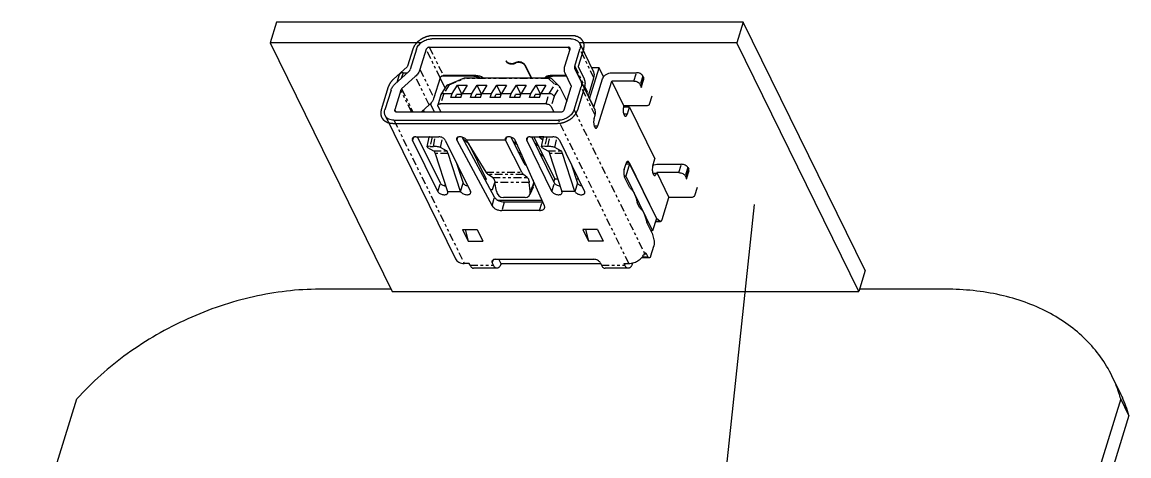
# Model space of a CAD drawing. Header units: inches. Extents: x 0 to 297, y 0 to 210.
# Drawn here: x 203.99 to 245.5, y 161.99 to 178.27 of the extents above; entities that cross this region are included whole.
import ezdxf

# ---------------------------------------------------------------- set-up
doc = ezdxf.new("R2010")
doc.units = ezdxf.units.IN
doc.header["$LTSCALE"] = 0.64311
doc.header["$MEASUREMENT"] = 0
doc.linetypes.add('PHANTOM', pattern=[0.8, 0.45, -0.05, 0.1, -0.05, 0.1, -0.05])
doc.layers.get('0').update_dxf_attribs({"linetype": 'CONTINUOUS'})
for name, color, linetype in [('02_ALL_AXES', 7, 'CONTINUOUS'), ('07_ALL_FEATURES', 7, 'CONTINUOUS'), ('DEFAULT_3', 7, 'PHANTOM')]:
    doc.layers.add(name, color=color, linetype=linetype)

msp = doc.modelspace()

# ---------------------------------------------------------------- linework, layer by layer
at = {"color": 7, "linetype": 'Continuous'}
for p, q in [((224.572, 177.646), (219.359, 177.646)), ((218.777, 177.255), (218.543, 176.496)), ((219.146, 177.255), (218.911, 176.496)), ((219.262, 177.333), (224.475, 177.333)), ((224.346, 176.616), (224.543, 177.255)), ((224.714, 176.616), (224.911, 177.255)), ((224.9, 177.475), (225.424, 176.406)), ((222.131, 176.826), (222.154, 176.779)), ((222.147, 176.802), (222.131, 176.826)), ((217.972, 175.944), (218.484, 176.408)), ((222.182, 176.769), (222.147, 176.802)), ((222.154, 176.779), (222.158, 176.79)), ((222.505, 176.763), (222.439, 176.728)), ((222.45, 176.72), (222.516, 176.755)), ((222.542, 176.776), (222.505, 176.763)), ((222.599, 176.783), (222.542, 176.776)), ((222.863, 176.649), (222.848, 176.673)), ((222.849, 176.649), (223.08, 176.179)), ((223.094, 176.179), (222.863, 176.649)), ((225.243, 175.459), (224.718, 176.528)), ((224.718, 176.528), (224.944, 176.064)), ((225.272, 175.398), (225.631, 176.558)), ((225.631, 176.558), (225.35, 176.558)), ((225.797, 176.22), (225.631, 176.558)), ((218.057, 176.021), (218.146, 176.31)), ((218.735, 176.233), (218.223, 175.769)), ((218.276, 176.376), (218.448, 176.376)), ((219.67, 176.185), (219.436, 175.426)), ((219.859, 175.797), (219.67, 176.183)), ((220.929, 176.245), (219.721, 176.245)), ((221.012, 176.264), (219.787, 176.264)), ((219.952, 175.924), (220.576, 176.178)), ((220.575, 176.156), (220.576, 176.179)), ((220.576, 176.179), (220.576, 176.179)), ((220.576, 176.179), (223.792, 176.179)), ((223.691, 176.179), (223.715, 176.256)), ((224.402, 176.264), (223.789, 176.264)), ((223.843, 176.158), (224.124, 175.887)), ((224.411, 176.245), (223.876, 176.245)), ((224.584, 175.888), (224.359, 176.352)), ((225.239, 175.546), (225.436, 176.185)), ((225.428, 175.077), (225.757, 176.141)), ((225.58, 174.378), (226.101, 176.062)), ((226.558, 175.13), (226.101, 176.062)), ((226.93, 176.062), (226.101, 176.062)), ((226.105, 176.376), (227.027, 176.376)), ((227.212, 175.817), (227.309, 176.13)), ((227.302, 176.189), (227.272, 176.251)), ((217.825, 175.725), (217.596, 174.983)), ((218.194, 175.725), (217.965, 174.983)), ((219.707, 175.556), (219.926, 175.903)), ((219.8, 175.598), (220.122, 175.598)), ((220.074, 175.442), (220.122, 175.598)), ((220.122, 175.598), (220.316, 175.905)), ((220.481, 175.569), (220.316, 175.905)), ((220.316, 175.905), (220.685, 175.905)), ((220.442, 175.442), (220.49, 175.598)), ((220.685, 175.905), (220.49, 175.598)), ((220.49, 175.598), (220.859, 175.598)), ((220.81, 175.442), (220.859, 175.598)), ((220.859, 175.598), (221.053, 175.905)), ((221.218, 175.569), (221.053, 175.905)), ((221.053, 175.905), (221.421, 175.905)), ((221.179, 175.442), (221.227, 175.598)), ((221.421, 175.905), (221.227, 175.598)), ((221.227, 175.598), (221.596, 175.598)), ((221.547, 175.442), (221.596, 175.598)), ((221.596, 175.598), (221.79, 175.905)), ((221.955, 175.569), (221.79, 175.905)), ((221.79, 175.905), (222.158, 175.905)), ((221.916, 175.442), (221.964, 175.598)), ((222.158, 175.905), (221.964, 175.598)), ((221.964, 175.598), (222.333, 175.598)), ((222.284, 175.442), (222.333, 175.598)), ((222.333, 175.598), (222.527, 175.905)), ((222.692, 175.569), (222.527, 175.905)), ((222.527, 175.905), (222.895, 175.905)), ((222.653, 175.442), (222.701, 175.598)), ((222.895, 175.905), (222.701, 175.598)), ((222.701, 175.598), (223.069, 175.598)), ((223.021, 175.442), (223.069, 175.598)), ((223.069, 175.598), (223.264, 175.905)), ((223.429, 175.569), (223.264, 175.905)), ((223.264, 175.905), (223.632, 175.905)), ((223.389, 175.442), (223.438, 175.598)), ((223.632, 175.905), (223.438, 175.598)), ((223.438, 175.598), (223.76, 175.598)), ((224.145, 175.86), (224.124, 175.886)), ((224.159, 175.834), (224.419, 175.303)), ((224.32, 174.983), (224.586, 175.845)), ((224.688, 174.983), (224.955, 175.845)), ((227.205, 175.876), (227.175, 175.938)), ((218.974, 174.905), (219.26, 175.163)), ((219.312, 175.188), (219.285, 175.188)), ((219.326, 175.233), (219.312, 175.188)), ((219.451, 174.905), (219.312, 175.188)), ((219.699, 175.539), (219.581, 175.158)), ((223.639, 175.207), (219.679, 175.207)), ((220.442, 175.442), (220.074, 175.442)), ((220.244, 175.442), (220.281, 175.561)), ((220.479, 175.561), (220.281, 175.561)), ((221.179, 175.442), (220.81, 175.442)), ((220.981, 175.442), (221.018, 175.561)), ((221.216, 175.561), (221.018, 175.561)), ((221.916, 175.442), (221.547, 175.442)), ((221.718, 175.442), (221.754, 175.561)), ((221.952, 175.561), (221.754, 175.561)), ((222.653, 175.442), (222.284, 175.442)), ((222.455, 175.442), (222.491, 175.561)), ((222.689, 175.561), (222.491, 175.561)), ((223.389, 175.442), (223.021, 175.442)), ((223.191, 175.442), (223.228, 175.561)), ((223.426, 175.561), (223.228, 175.561)), ((225.468, 174.995), (225.243, 175.459)), ((227.517, 175.195), (227.614, 175.509)), ((217.608, 174.763), (220.247, 169.386)), ((218.033, 174.905), (224.204, 174.905)), ((219.037, 174.961), (219.019, 174.905)), ((219.083, 174.905), (219.049, 174.973)), ((219.586, 175.114), (219.689, 174.905)), ((223.823, 175.114), (223.926, 174.905)), ((225.443, 174.658), (225.479, 174.775)), ((226.768, 175.085), (226.545, 175.085)), ((226.551, 175.106), (226.558, 175.13)), ((227.387, 175.13), (226.558, 175.13)), ((226.688, 174.827), (226.768, 175.085)), ((226.768, 175.085), (227.723, 173.14)), ((217.936, 174.591), (224.107, 174.591)), ((218.757, 173.97), (219.613, 173.97)), ((219.676, 172.232), (218.823, 173.97)), ((219.175, 173.587), (219.252, 173.96)), ((220.32, 173.949), (220.288, 173.845)), ((221.71, 171.697), (220.493, 173.959)), ((222.15, 173.949), (222.118, 173.845)), ((222.315, 173.96), (222.803, 172.992)), ((223.04, 173.97), (223.896, 173.97)), ((223.959, 172.232), (223.106, 173.97)), ((223.187, 173.97), (223.968, 172.378)), ((223.382, 173.965), (223.522, 173.851)), ((223.467, 173.587), (223.545, 173.96)), ((219.579, 171.918), (218.633, 173.845)), ((219.191, 173.568), (219.413, 173.446)), ((219.296, 173.611), (219.416, 173.611)), ((219.901, 173.446), (219.679, 173.568)), ((219.858, 173.845), (220.804, 171.918)), ((220.288, 173.845), (221.613, 171.384)), ((220.531, 173.887), (220.729, 173.726)), ((221.389, 172.638), (220.656, 173.845)), ((222.118, 173.845), (220.656, 173.845)), ((220.727, 173.728), (221.389, 172.378)), ((222.727, 172.638), (222.118, 173.845)), ((222.574, 173.649), (222.401, 173.789)), ((223.578, 171.384), (222.487, 173.845)), ((223.862, 171.918), (222.916, 173.845)), ((223.367, 173.603), (223.232, 173.713)), ((223.483, 173.568), (223.705, 173.446)), ((223.708, 173.611), (223.588, 173.611)), ((224.193, 173.446), (223.972, 173.568)), ((224.141, 173.845), (225.087, 171.918)), ((219.461, 173.388), (219.478, 173.345)), ((219.478, 173.345), (219.943, 171.918)), ((219.966, 173.345), (219.949, 173.388)), ((220.431, 171.918), (219.966, 173.345)), ((222.593, 173.409), (222.729, 173.299)), ((223.415, 173.34), (223.55, 173.23)), ((223.753, 173.388), (223.77, 173.345)), ((223.77, 173.345), (224.235, 171.918)), ((224.258, 173.345), (224.241, 173.388)), ((224.723, 171.918), (224.258, 173.345)), ((227.643, 172.881), (227.723, 173.14)), ((220.286, 172.975), (220.528, 172.232)), ((220.314, 172.888), (220.328, 172.888)), ((222.836, 172.948), (222.909, 172.894)), ((224.596, 172.919), (224.82, 172.232)), ((226.57, 172.737), (226.642, 172.972)), ((226.772, 172.958), (226.627, 172.488)), ((226.638, 172.958), (226.772, 172.958)), ((226.752, 173.005), (227.783, 170.904)), ((226.772, 172.958), (227.779, 170.907)), ((227.792, 172.938), (228.713, 172.938)), ((228.996, 172.693), (228.899, 172.379)), ((228.959, 172.814), (228.989, 172.752)), ((221.389, 172.378), (221.343, 172.378)), ((221.389, 172.378), (221.372, 172.324)), ((221.634, 172.441), (221.467, 172.551)), ((221.636, 171.987), (221.72, 172.256)), ((221.776, 171.93), (221.72, 172.256)), ((222.937, 172.441), (222.793, 172.551)), ((223.046, 171.93), (223.008, 172.256)), ((223.154, 172.339), (223.17, 172.21)), ((223.171, 172.184), (223.192, 172.253)), ((223.937, 172.277), (223.968, 172.378)), ((224.085, 172.378), (223.968, 172.378)), ((224.861, 172.378), (224.772, 172.378)), ((226.627, 172.488), (226.57, 172.488)), ((226.777, 172.058), (226.582, 172.456)), ((226.627, 172.488), (227.633, 170.437)), ((227.78, 172.601), (227.788, 172.625)), ((227.788, 172.625), (228.245, 171.692)), ((228.617, 172.625), (227.788, 172.625)), ((228.862, 172.5), (228.892, 172.438)), ((219.856, 172.186), (219.835, 172.12)), ((219.943, 171.918), (220.436, 171.918)), ((220.431, 171.918), (220.528, 172.232)), ((220.436, 171.918), (220.532, 172.232)), ((220.532, 172.232), (220.528, 172.232)), ((221.554, 171.987), (221.636, 171.987)), ((223.152, 172.083), (223.029, 171.804)), ((224.233, 171.926), (224.23, 171.918)), ((224.723, 171.918), (224.23, 171.918)), ((224.719, 171.918), (224.725, 171.906)), ((224.82, 172.232), (224.723, 171.918)), ((224.83, 172.208), (224.818, 172.226)), ((229.301, 172.071), (229.204, 171.758)), ((221.811, 171.595), (223.484, 171.595)), ((222.851, 171.688), (222.041, 171.688)), ((223.487, 171.517), (222.074, 171.517)), ((227.143, 171.312), (227.052, 171.499)), ((227.99, 170.866), (228.245, 171.692)), ((229.074, 171.692), (228.245, 171.692)), ((223.39, 171.203), (221.977, 171.203)), ((227.384, 170.895), (227.418, 170.753)), ((227.613, 170.355), (227.418, 170.753)), ((227.779, 170.907), (227.633, 170.437)), ((227.743, 170.79), (227.929, 170.79)), ((227.779, 170.904), (227.783, 170.904)), ((227.904, 170.8), (227.783, 170.904)), ((227.929, 170.79), (227.904, 170.8)), ((220.502, 170.489), (220.715, 170.053)), ((220.502, 170.489), (221.054, 170.489)), ((220.61, 170.489), (220.715, 170.053)), ((221.054, 170.489), (221.268, 170.053)), ((225.015, 170.489), (225.228, 170.053)), ((225.567, 170.489), (225.015, 170.489)), ((225.123, 170.489), (225.228, 170.053)), ((225.567, 170.489), (225.781, 170.053)), ((227.633, 170.437), (227.573, 170.437)), ((227.613, 170.355), (227.683, 170.104)), ((220.715, 170.053), (221.268, 170.053)), ((225.781, 170.053), (225.228, 170.053)), ((227.567, 169.499), (227.68, 169.864)), ((221.742, 169.37), (225.426, 169.37)), ((221.953, 169.202), (221.871, 169.37)), ((227.506, 169.423), (227.217, 169.423)), ((227.335, 169.589), (227.294, 169.528)), ((227.412, 169.56), (227.458, 169.467)), ((220.759, 169.214), (220.574, 169.214)), ((220.789, 169.152), (220.759, 169.214)), ((221.797, 169.033), (220.922, 169.033)), ((221.664, 169.152), (221.618, 169.245)), ((225.692, 169.202), (221.953, 169.202)), ((225.671, 169.245), (225.717, 169.152)), ((226.725, 169.033), (225.85, 169.033)), ((226.561, 169.214), (226.592, 169.152)), ((226.561, 169.214), (226.745, 169.214))]:
    msp.add_line(p, q, dxfattribs=at)
at = {"color": 253, "linetype": 'Continuous'}
for p, q in [((224.608, 177.764), (219.395, 177.764)), ((218.639, 177.255), (218.442, 176.616)), ((224.852, 176.616), (225.05, 177.255)), ((218.427, 176.594), (217.915, 176.13)), ((218.442, 176.616), (218.427, 176.594)), ((224.853, 176.594), (224.852, 176.616)), ((225.078, 176.13), (224.853, 176.594)), ((217.724, 175.845), (217.458, 174.983)), ((224.827, 174.983), (225.093, 175.845)), ((217.899, 174.474), (224.071, 174.474))]:
    msp.add_line(p, q, dxfattribs=at)
msp.add_line((227.348, 132.891), (231.462, 171.423))
at = {"color": 7, "linetype": 'Continuous'}
for centre, radius, start, end in [((218.766, 175.709), 0.736, 312.1867, 315.1701), ((218.778, 175.697), 0.719, 315.176, 316.405), ((218.788, 175.686), 0.704, 316.4027, 318.1975), ((219.768, 175.517), 0.0729, 147.6626, 162.7795), ((223.457, 174.057), 0.119, 227.4691, 230.8805), ((224.129, 171.868), 0.113, 25.2231, 26.14), ((223.487, 171.898), 0.381, 269.9363, 274.6587)]:
    msp.add_arc(centre, radius, start, end, dxfattribs=at)
for centre, major_axis, ratio, start_param, end_param in [((224.073, 175.917), (-0.096, 0.128), 0.173884, -2.396344, -2.151269), ((219.453, 173.941), (0.2, -0.018), 0.197971, 2.845294, 3.11984), ((223.745, 173.941), (0.2, -0.018), 0.197971, 2.845294, 3.11984), ((219.375, 173.568), (0.2, -0.018), 0.197971, 1.994524, 3.56532), ((219.495, 173.568), (0.2, -0.018), 0.197971, 0.423727, 1.994524), ((223.668, 173.568), (0.2, -0.018), 0.197971, 1.994524, 3.56532), ((223.787, 173.568), (0.2, -0.018), 0.197971, 0.423727, 1.994524), ((222.871, 173.238), (0.006, 0.3), 0.36617, -3.745204, -3.40236), ((221.522, 173.129), (-0.013, 0.6), 0.412357, -3.762068, -3.419224), ((222.862, 173.129), (0.013, 0.6), 0.36617, -3.745204, -3.40236), ((222.005, 171.938), (-0.14, 0.221), 0.843663, 1.110705, 2.650044), ((222.815, 171.938), (-0.142, 0.22), 0.840528, 2.645066, 4.184405), ((222.938, 172.218), (-0.142, 0.22), 0.840528, -2.635239, -2.09878)]:
    msp.add_ellipse(centre, major_axis=major_axis, ratio=ratio, start_param=start_param, end_param=end_param, dxfattribs=at)
at = {"color": 253, "linetype": 'Continuous'}
for points, knots in [([(219.395, 177.764), (219.385, 177.763), (219.365, 177.761), (219.34, 177.759), (219.321, 177.758), (219.306, 177.756), (219.293, 177.755), (219.283, 177.755), (219.276, 177.754), (219.268, 177.752), (219.258, 177.75), (219.241, 177.746), (219.215, 177.74), (219.19, 177.734), (219.173, 177.73), (219.163, 177.727), (219.155, 177.726), (219.148, 177.722), (219.138, 177.719), (219.121, 177.712), (219.096, 177.702), (219.072, 177.692), (219.055, 177.685), (219.045, 177.681), (219.037, 177.679), (219.031, 177.675), (219.021, 177.669), (219.005, 177.66), (218.982, 177.647), (218.958, 177.633), (218.942, 177.624), (218.933, 177.619), (218.925, 177.615), (218.92, 177.61), (218.911, 177.603), (218.897, 177.592), (218.877, 177.576), (218.856, 177.56), (218.842, 177.549), (218.834, 177.543), (218.827, 177.538), (218.823, 177.532), (218.816, 177.525), (218.804, 177.512), (218.787, 177.494), (218.769, 177.476), (218.757, 177.463), (218.751, 177.457), (218.748, 177.453), (218.745, 177.45), (218.744, 177.447), (218.741, 177.443), (218.736, 177.436), (218.727, 177.423), (218.714, 177.403), (218.7, 177.383), (218.691, 177.369), (218.687, 177.362), (218.684, 177.358), (218.682, 177.355), (218.681, 177.352), (218.679, 177.348), (218.676, 177.341), (218.671, 177.33), (218.666, 177.317), (218.659, 177.301), (218.65, 177.28), (218.643, 177.263), (218.639, 177.255)], [0, 0, 0, 0, 0.03125, 0.0625, 0.078125, 0.09375, 0.109375, 0.117188, 0.125, 0.132812, 0.140625, 0.15625, 0.1875, 0.21875, 0.234375, 0.242188, 0.25, 0.257812, 0.265625, 0.28125, 0.3125, 0.34375, 0.359375, 0.367188, 0.375, 0.382812, 0.390625, 0.40625, 0.4375, 0.46875, 0.484375, 0.492188, 0.5, 0.507812, 0.515625, 0.53125, 0.5625, 0.59375, 0.609375, 0.617188, 0.625, 0.632812, 0.640625, 0.65625, 0.6875, 0.71875, 0.734375, 0.742188, 0.746094, 0.75, 0.753906, 0.757812, 0.765625, 0.78125, 0.8125, 0.84375, 0.859375, 0.867188, 0.871094, 0.875, 0.878906, 0.882812, 0.890625, 0.90625, 0.921875, 0.9375, 0.96875, 1, 1, 1, 1]), ([(225.05, 177.255), (225.051, 177.263), (225.054, 177.279), (225.058, 177.3), (225.062, 177.316), (225.064, 177.329), (225.066, 177.339), (225.067, 177.346), (225.068, 177.35), (225.069, 177.353), (225.069, 177.356), (225.068, 177.36), (225.068, 177.367), (225.068, 177.381), (225.067, 177.401), (225.066, 177.421), (225.065, 177.435), (225.065, 177.442), (225.064, 177.446), (225.065, 177.449), (225.063, 177.451), (225.062, 177.455), (225.06, 177.461), (225.056, 177.474), (225.051, 177.492), (225.045, 177.511), (225.041, 177.524), (225.039, 177.53), (225.037, 177.534), (225.037, 177.536), (225.035, 177.539), (225.033, 177.542), (225.029, 177.548), (225.024, 177.556), (225.017, 177.566), (225.009, 177.579), (225, 177.592), (224.993, 177.603), (224.989, 177.609), (224.987, 177.612), (224.986, 177.615), (224.983, 177.617), (224.98, 177.619), (224.975, 177.624), (224.965, 177.633), (224.95, 177.646), (224.935, 177.659), (224.925, 177.668), (224.92, 177.673), (224.917, 177.676), (224.915, 177.678), (224.912, 177.679), (224.908, 177.681), (224.902, 177.684), (224.889, 177.691), (224.87, 177.701), (224.852, 177.711), (224.839, 177.718), (224.833, 177.721), (224.829, 177.723), (224.826, 177.725), (224.823, 177.725), (224.819, 177.727), (224.811, 177.729), (224.796, 177.733), (224.775, 177.739), (224.753, 177.745), (224.738, 177.749), (224.731, 177.752), (224.727, 177.753), (224.724, 177.754), (224.72, 177.754), (224.715, 177.754), (224.707, 177.755), (224.695, 177.756), (224.68, 177.757), (224.661, 177.759), (224.637, 177.761), (224.618, 177.763), (224.608, 177.764)], [0, 0, 0, 0, 0.03125, 0.0625, 0.078125, 0.09375, 0.109375, 0.117188, 0.121094, 0.125, 0.128906, 0.132812, 0.140625, 0.15625, 0.1875, 0.21875, 0.234375, 0.242188, 0.246094, 0.25, 0.253906, 0.257812, 0.265625, 0.28125, 0.3125, 0.34375, 0.359375, 0.367188, 0.371094, 0.375, 0.378906, 0.382812, 0.390625, 0.40625, 0.421875, 0.4375, 0.46875, 0.484375, 0.492188, 0.496094, 0.5, 0.503906, 0.507812, 0.515625, 0.53125, 0.5625, 0.59375, 0.609375, 0.617188, 0.621094, 0.625, 0.628906, 0.632812, 0.640625, 0.65625, 0.6875, 0.71875, 0.734375, 0.742188, 0.746094, 0.75, 0.753906, 0.757812, 0.765625, 0.78125, 0.8125, 0.84375, 0.859375, 0.867188, 0.871094, 0.875, 0.878906, 0.882812, 0.890625, 0.90625, 0.921875, 0.9375, 0.96875, 1, 1, 1, 1]), ([(217.915, 176.13), (217.91, 176.124), (217.899, 176.114), (217.885, 176.1), (217.874, 176.09), (217.864, 176.079), (217.852, 176.065), (217.84, 176.051), (217.83, 176.039), (217.821, 176.027), (217.812, 176.015), (217.803, 176.003), (217.796, 175.994), (217.791, 175.985), (217.784, 175.973), (217.777, 175.961), (217.769, 175.949), (217.763, 175.936), (217.756, 175.921), (217.748, 175.906), (217.742, 175.893), (217.738, 175.88), (217.731, 175.864), (217.727, 175.851), (217.724, 175.845)], [0, 0, 0, 0, 0.0625, 0.125, 0.15625, 0.1875, 0.25, 0.3125, 0.34375, 0.375, 0.4375, 0.46875, 0.5, 0.53125, 0.5625, 0.625, 0.65625, 0.6875, 0.75, 0.8125, 0.84375, 0.875, 0.9375, 1, 1, 1, 1]), ([(225.093, 175.845), (225.094, 175.851), (225.098, 175.863), (225.101, 175.879), (225.104, 175.89), (225.106, 175.896), (225.107, 175.905), (225.109, 175.919), (225.11, 175.933), (225.112, 175.942), (225.112, 175.948), (225.112, 175.959), (225.112, 175.972), (225.113, 175.983), (225.113, 175.989), (225.113, 175.994), (225.112, 175.998), (225.112, 176.004), (225.11, 176.014), (225.109, 176.026), (225.108, 176.036), (225.107, 176.042), (225.105, 176.05), (225.102, 176.063), (225.098, 176.075), (225.097, 176.084), (225.095, 176.089), (225.091, 176.099), (225.085, 176.113), (225.081, 176.124), (225.078, 176.13)], [0, 0, 0, 0, 0.0625, 0.125, 0.15625, 0.171875, 0.1875, 0.25, 0.3125, 0.328125, 0.34375, 0.375, 0.4375, 0.46875, 0.484375, 0.5, 0.515625, 0.53125, 0.5625, 0.625, 0.65625, 0.671875, 0.6875, 0.75, 0.8125, 0.828125, 0.84375, 0.875, 0.9375, 1, 1, 1, 1]), ([(217.458, 174.983), (217.456, 174.975), (217.453, 174.958), (217.449, 174.938), (217.446, 174.921), (217.444, 174.909), (217.442, 174.898), (217.44, 174.891), (217.44, 174.887), (217.439, 174.884), (217.439, 174.881), (217.439, 174.877), (217.44, 174.87), (217.44, 174.856), (217.441, 174.836), (217.442, 174.817), (217.443, 174.803), (217.443, 174.796), (217.443, 174.792), (217.443, 174.789), (217.444, 174.786), (217.445, 174.782), (217.447, 174.776), (217.451, 174.763), (217.457, 174.745), (217.463, 174.727), (217.467, 174.714), (217.469, 174.708), (217.47, 174.704), (217.471, 174.701), (217.473, 174.699), (217.475, 174.695), (217.479, 174.69), (217.484, 174.682), (217.49, 174.672), (217.499, 174.659), (217.507, 174.646), (217.515, 174.634), (217.518, 174.629), (217.521, 174.625), (217.522, 174.623), (217.524, 174.621), (217.527, 174.618), (217.533, 174.614), (217.543, 174.604), (217.558, 174.591), (217.572, 174.578), (217.583, 174.569), (217.588, 174.564), (217.591, 174.562), (217.593, 174.56), (217.596, 174.558), (217.599, 174.556), (217.606, 174.553), (217.619, 174.546), (217.637, 174.536), (217.656, 174.527), (217.669, 174.52), (217.675, 174.516), (217.679, 174.514), (217.681, 174.513), (217.685, 174.512), (217.689, 174.511), (217.696, 174.509), (217.711, 174.504), (217.733, 174.498), (217.754, 174.492), (217.769, 174.488), (217.777, 174.486), (217.781, 174.485), (217.784, 174.484), (217.788, 174.484), (217.793, 174.483), (217.801, 174.482), (217.813, 174.481), (217.827, 174.48), (217.847, 174.478), (217.871, 174.476), (217.89, 174.475), (217.899, 174.474)], [0, 0, 0, 0, 0.03125, 0.0625, 0.078125, 0.09375, 0.109375, 0.117188, 0.121094, 0.125, 0.128906, 0.132812, 0.140625, 0.15625, 0.1875, 0.21875, 0.234375, 0.242188, 0.246094, 0.25, 0.253906, 0.257812, 0.265625, 0.28125, 0.3125, 0.34375, 0.359375, 0.367188, 0.371094, 0.375, 0.378906, 0.382812, 0.390625, 0.40625, 0.421875, 0.4375, 0.46875, 0.484375, 0.492188, 0.496094, 0.5, 0.503906, 0.507812, 0.515625, 0.53125, 0.5625, 0.59375, 0.609375, 0.617188, 0.621094, 0.625, 0.628906, 0.632812, 0.640625, 0.65625, 0.6875, 0.71875, 0.734375, 0.742188, 0.746094, 0.75, 0.753906, 0.757812, 0.765625, 0.78125, 0.8125, 0.84375, 0.859375, 0.867188, 0.871094, 0.875, 0.878906, 0.882812, 0.890625, 0.90625, 0.921875, 0.9375, 0.96875, 1, 1, 1, 1]), ([(224.071, 174.474), (224.08, 174.475), (224.1, 174.476), (224.125, 174.478), (224.145, 174.48), (224.16, 174.481), (224.172, 174.482), (224.182, 174.483), (224.19, 174.483), (224.197, 174.485), (224.207, 174.488), (224.225, 174.492), (224.25, 174.498), (224.275, 174.504), (224.293, 174.508), (224.303, 174.51), (224.311, 174.512), (224.318, 174.515), (224.328, 174.519), (224.345, 174.526), (224.369, 174.535), (224.394, 174.545), (224.411, 174.552), (224.421, 174.556), (224.428, 174.558), (224.435, 174.563), (224.444, 174.568), (224.461, 174.578), (224.484, 174.591), (224.507, 174.604), (224.524, 174.613), (224.533, 174.619), (224.54, 174.623), (224.546, 174.628), (224.554, 174.634), (224.568, 174.645), (224.589, 174.661), (224.609, 174.677), (224.624, 174.688), (224.632, 174.695), (224.638, 174.699), (224.643, 174.705), (224.65, 174.712), (224.662, 174.725), (224.679, 174.743), (224.696, 174.762), (224.708, 174.774), (224.714, 174.781), (224.718, 174.785), (224.72, 174.787), (224.722, 174.79), (224.725, 174.794), (224.729, 174.801), (224.739, 174.815), (224.752, 174.835), (224.765, 174.855), (224.774, 174.868), (224.779, 174.875), (224.782, 174.879), (224.784, 174.882), (224.785, 174.885), (224.787, 174.89), (224.79, 174.897), (224.794, 174.907), (224.8, 174.92), (224.807, 174.937), (224.816, 174.958), (224.823, 174.975), (224.827, 174.983)], [0, 0, 0, 0, 0.03125, 0.0625, 0.078125, 0.09375, 0.109375, 0.117188, 0.125, 0.132812, 0.140625, 0.15625, 0.1875, 0.21875, 0.234375, 0.242188, 0.25, 0.257812, 0.265625, 0.28125, 0.3125, 0.34375, 0.359375, 0.367188, 0.375, 0.382812, 0.390625, 0.40625, 0.4375, 0.46875, 0.484375, 0.492188, 0.5, 0.507812, 0.515625, 0.53125, 0.5625, 0.59375, 0.609375, 0.617188, 0.625, 0.632812, 0.640625, 0.65625, 0.6875, 0.71875, 0.734375, 0.742188, 0.746094, 0.75, 0.753906, 0.757812, 0.765625, 0.78125, 0.8125, 0.84375, 0.859375, 0.867188, 0.871094, 0.875, 0.878906, 0.882812, 0.890625, 0.90625, 0.921875, 0.9375, 0.96875, 1, 1, 1, 1])]:
    msp.add_open_spline(points, degree=3, knots=knots, dxfattribs=at)
at = {"color": 7, "linetype": 'Continuous'}
for points, knots in [([(218.777, 177.255), (218.794, 177.309), (218.839, 177.387), (218.921, 177.475), (219.022, 177.554), (219.168, 177.624), (219.296, 177.646), (219.359, 177.646)], [0, 0, 0, 0, 0.229732, 0.354746, 0.484222, 0.746987, 1, 1, 1, 1]), ([(224.572, 177.646), (224.608, 177.646), (224.678, 177.639), (224.773, 177.606), (224.851, 177.551), (224.887, 177.501), (224.9, 177.475)], [0, 0, 0, 0, 0.277959, 0.534952, 0.773147, 1, 1, 1, 1]), ([(219.262, 177.333), (219.249, 177.333), (219.224, 177.328), (219.179, 177.307), (219.153, 177.277), (219.146, 177.255)], [0, 0, 0, 0, 0.25493, 0.51963, 1, 1, 1, 1]), ([(224.541, 177.299), (224.538, 177.304), (224.531, 177.314), (224.515, 177.325), (224.496, 177.331), (224.482, 177.333), (224.475, 177.333)], [0, 0, 0, 0, 0.226856, 0.46499, 0.722163, 1, 1, 1, 1]), ([(224.543, 177.255), (224.545, 177.262), (224.548, 177.277), (224.544, 177.292), (224.541, 177.299)], [0, 0, 0, 0, 0.517366, 1, 1, 1, 1]), ([(224.9, 177.475), (224.908, 177.459), (224.92, 177.424), (224.931, 177.35), (224.923, 177.292), (224.911, 177.255)], [0, 0, 0, 0, 0.239558, 0.483846, 1, 1, 1, 1]), ([(218.484, 176.408), (218.491, 176.414), (218.516, 176.439), (218.535, 176.471), (218.543, 176.496)], [0, 0, 0, 0, 0.266283, 1, 1, 1, 1]), ([(218.911, 176.496), (218.896, 176.447), (218.848, 176.35), (218.776, 176.27), (218.735, 176.233)], [0, 0, 0, 0, 0.478815, 1, 1, 1, 1]), ([(222.154, 176.779), (222.167, 176.767), (222.198, 176.745), (222.249, 176.721), (222.305, 176.706), (222.344, 176.702), (222.362, 176.702)], [0, 0, 0, 0, 0.235858, 0.490677, 0.750375, 1, 1, 1, 1]), ([(222.358, 176.711), (222.327, 176.711), (222.279, 176.72), (222.221, 176.743), (222.194, 176.76), (222.182, 176.769)], [0, 0, 0, 0, 0.501741, 0.757198, 1, 1, 1, 1]), ([(222.439, 176.728), (222.427, 176.722), (222.401, 176.714), (222.373, 176.711), (222.358, 176.711)], [0, 0, 0, 0, 0.465764, 1, 1, 1, 1]), ([(222.362, 176.702), (222.378, 176.702), (222.409, 176.704), (222.438, 176.714), (222.45, 176.72)], [0, 0, 0, 0, 0.534236, 1, 1, 1, 1]), ([(222.516, 176.755), (222.528, 176.761), (222.557, 176.771), (222.588, 176.773), (222.604, 176.773)], [0, 0, 0, 0, 0.465764, 1, 1, 1, 1]), ([(222.848, 176.673), (222.836, 176.689), (222.802, 176.72), (222.741, 176.754), (222.672, 176.777), (222.623, 176.783), (222.599, 176.783)], [0, 0, 0, 0, 0.223297, 0.476973, 0.742939, 1, 1, 1, 1]), ([(222.604, 176.773), (222.629, 176.773), (222.68, 176.767), (222.751, 176.74), (222.811, 176.702), (222.84, 176.667), (222.849, 176.649)], [0, 0, 0, 0, 0.264728, 0.53665, 0.788526, 1, 1, 1, 1]), ([(224.359, 176.352), (224.35, 176.372), (224.335, 176.413), (224.322, 176.502), (224.332, 176.571), (224.346, 176.616)], [0, 0, 0, 0, 0.239506, 0.483889, 1, 1, 1, 1]), ([(224.714, 176.616), (224.709, 176.601), (224.705, 176.571), (224.712, 176.541), (224.718, 176.528)], [0, 0, 0, 0, 0.517375, 1, 1, 1, 1]), ([(225.436, 176.185), (225.448, 176.222), (225.456, 176.28), (225.445, 176.355), (225.432, 176.39), (225.424, 176.406)], [0, 0, 0, 0, 0.516154, 0.760442, 1, 1, 1, 1]), ([(218.276, 176.376), (218.261, 176.376), (218.231, 176.373), (218.192, 176.361), (218.162, 176.34), (218.149, 176.32), (218.146, 176.31)], [0, 0, 0, 0, 0.303806, 0.569926, 0.797773, 1, 1, 1, 1]), ([(219.67, 176.185), (219.677, 176.208), (219.704, 176.238), (219.748, 176.259), (219.774, 176.264), (219.787, 176.264)], [0, 0, 0, 0, 0.48037, 0.74507, 1, 1, 1, 1]), ([(220.929, 176.245), (220.971, 176.245), (221.056, 176.232), (221.136, 176.2), (221.173, 176.179)], [0, 0, 0, 0, 0.495686, 1, 1, 1, 1]), ([(221.285, 176.179), (221.266, 176.192), (221.223, 176.216), (221.155, 176.243), (221.084, 176.26), (221.035, 176.264), (221.012, 176.264)], [0, 0, 0, 0, 0.244643, 0.499772, 0.755043, 1, 1, 1, 1]), ([(223.789, 176.264), (223.767, 176.264), (223.726, 176.26), (223.67, 176.244), (223.625, 176.218), (223.605, 176.192), (223.599, 176.179)], [0, 0, 0, 0, 0.299949, 0.566029, 0.796589, 1, 1, 1, 1]), ([(223.697, 176.179), (223.705, 176.19), (223.727, 176.209), (223.769, 176.23), (223.82, 176.243), (223.857, 176.245), (223.876, 176.245)], [0, 0, 0, 0, 0.207401, 0.441742, 0.706807, 1, 1, 1, 1]), ([(223.731, 176.156), (223.74, 176.163), (223.76, 176.174), (223.782, 176.179), (223.792, 176.179)], [0, 0, 0, 0, 0.524721, 1, 1, 1, 1]), ([(223.792, 176.179), (223.802, 176.179), (223.821, 176.175), (223.837, 176.165), (223.843, 176.158)], [0, 0, 0, 0, 0.494241, 1, 1, 1, 1]), ([(224.944, 176.064), (224.951, 176.048), (224.964, 176.013), (224.975, 175.939), (224.966, 175.881), (224.955, 175.845)], [0, 0, 0, 0, 0.239506, 0.483889, 1, 1, 1, 1]), ([(225.757, 176.141), (225.767, 176.173), (225.803, 176.237), (225.887, 176.312), (225.991, 176.362), (226.068, 176.376), (226.105, 176.376)], [0, 0, 0, 0, 0.229912, 0.483842, 0.746788, 1, 1, 1, 1]), ([(226.93, 176.062), (226.955, 176.062), (227.006, 176.055), (227.077, 176.029), (227.137, 175.991), (227.166, 175.956), (227.175, 175.938)], [0, 0, 0, 0, 0.264728, 0.53665, 0.788526, 1, 1, 1, 1]), ([(227.272, 176.251), (227.263, 176.269), (227.233, 176.304), (227.174, 176.343), (227.103, 176.369), (227.052, 176.376), (227.027, 176.376)], [0, 0, 0, 0, 0.211474, 0.46335, 0.735272, 1, 1, 1, 1]), ([(227.309, 176.13), (227.312, 176.139), (227.314, 176.16), (227.307, 176.18), (227.302, 176.189)], [0, 0, 0, 0, 0.474035, 1, 1, 1, 1]), ([(217.825, 175.725), (217.838, 175.765), (217.878, 175.846), (217.938, 175.913), (217.972, 175.944)], [0, 0, 0, 0, 0.478814, 1, 1, 1, 1]), ([(218.223, 175.769), (218.22, 175.765), (218.207, 175.753), (218.198, 175.737), (218.194, 175.725)], [0, 0, 0, 0, 0.26626, 1, 1, 1, 1]), ([(219.8, 175.598), (219.79, 175.598), (219.771, 175.597), (219.744, 175.589), (219.722, 175.575), (219.711, 175.563), (219.707, 175.556)], [0, 0, 0, 0, 0.280408, 0.539464, 0.777326, 1, 1, 1, 1]), ([(219.926, 175.903), (219.929, 175.908), (219.937, 175.916), (219.947, 175.922), (219.952, 175.924)], [0, 0, 0, 0, 0.503635, 1, 1, 1, 1]), ([(219.952, 175.924), (219.96, 175.927), (219.978, 175.93), (219.997, 175.927), (220.006, 175.924)], [0, 0, 0, 0, 0.466577, 1, 1, 1, 1]), ([(223.76, 175.598), (223.779, 175.598), (223.818, 175.592), (223.871, 175.567), (223.913, 175.531), (223.932, 175.5), (223.938, 175.484)], [0, 0, 0, 0, 0.256091, 0.521195, 0.774293, 1, 1, 1, 1]), ([(224.124, 175.886), (224.104, 175.905), (224.053, 175.931), (223.996, 175.932), (223.968, 175.927)], [0, 0, 0, 0, 0.489279, 1, 1, 1, 1]), ([(224.586, 175.845), (224.589, 175.852), (224.591, 175.867), (224.587, 175.882), (224.584, 175.888)], [0, 0, 0, 0, 0.517375, 1, 1, 1, 1]), ([(227.205, 175.876), (227.21, 175.866), (227.217, 175.847), (227.215, 175.826), (227.212, 175.817)], [0, 0, 0, 0, 0.525965, 1, 1, 1, 1]), ([(219.313, 175.217), (219.341, 175.249), (219.39, 175.314), (219.424, 175.389), (219.436, 175.426)], [0, 0, 0, 0, 0.517556, 1, 1, 1, 1]), ([(219.586, 175.114), (219.583, 175.121), (219.578, 175.135), (219.579, 175.151), (219.581, 175.158)], [0, 0, 0, 0, 0.525761, 1, 1, 1, 1]), ([(219.581, 175.158), (219.583, 175.165), (219.592, 175.18), (219.615, 175.196), (219.645, 175.205), (219.667, 175.207), (219.679, 175.207)], [0, 0, 0, 0, 0.202214, 0.430015, 0.696253, 1, 1, 1, 1]), ([(223.639, 175.207), (223.658, 175.207), (223.697, 175.202), (223.75, 175.182), (223.794, 175.153), (223.816, 175.127), (223.823, 175.114)], [0, 0, 0, 0, 0.264742, 0.536643, 0.788515, 1, 1, 1, 1]), ([(225.243, 175.459), (225.237, 175.472), (225.23, 175.501), (225.234, 175.532), (225.239, 175.546)], [0, 0, 0, 0, 0.482625, 1, 1, 1, 1]), ([(227.517, 175.195), (227.514, 175.185), (227.502, 175.166), (227.472, 175.145), (227.432, 175.132), (227.403, 175.13), (227.387, 175.13)], [0, 0, 0, 0, 0.202227, 0.430074, 0.696194, 1, 1, 1, 1]), ([(217.608, 174.763), (217.6, 174.779), (217.587, 174.813), (217.576, 174.888), (217.585, 174.946), (217.596, 174.983)], [0, 0, 0, 0, 0.239558, 0.483846, 1, 1, 1, 1]), ([(217.936, 174.591), (217.9, 174.591), (217.83, 174.598), (217.735, 174.632), (217.657, 174.686), (217.621, 174.736), (217.608, 174.763)], [0, 0, 0, 0, 0.277959, 0.534952, 0.773147, 1, 1, 1, 1]), ([(217.965, 174.983), (217.962, 174.975), (217.96, 174.96), (217.964, 174.945), (217.967, 174.939)], [0, 0, 0, 0, 0.517365, 1, 1, 1, 1]), ([(217.967, 174.939), (217.97, 174.934), (217.977, 174.924), (217.992, 174.913), (218.011, 174.906), (218.025, 174.905), (218.033, 174.905)], [0, 0, 0, 0, 0.226856, 0.46499, 0.722163, 1, 1, 1, 1]), ([(224.688, 174.983), (224.672, 174.929), (224.627, 174.85), (224.544, 174.763), (224.443, 174.684), (224.298, 174.613), (224.169, 174.591), (224.107, 174.591)], [0, 0, 0, 0, 0.229732, 0.354746, 0.484222, 0.746987, 1, 1, 1, 1]), ([(224.204, 174.905), (224.216, 174.905), (224.242, 174.909), (224.286, 174.93), (224.313, 174.96), (224.32, 174.983)], [0, 0, 0, 0, 0.25493, 0.51963, 1, 1, 1, 1]), ([(225.479, 174.775), (225.491, 174.812), (225.499, 174.87), (225.488, 174.944), (225.476, 174.978), (225.468, 174.995)], [0, 0, 0, 0, 0.516111, 0.760494, 1, 1, 1, 1]), ([(226.551, 175.106), (226.543, 175.081), (226.533, 175.026), (226.531, 174.942), (226.539, 174.872), (226.552, 174.822), (226.56, 174.8), (226.565, 174.79)], [0, 0, 0, 0, 0.247323, 0.519137, 0.780676, 0.897358, 1, 1, 1, 1]), ([(226.565, 174.79), (226.569, 174.783), (226.576, 174.77), (226.589, 174.754), (226.604, 174.744), (226.615, 174.742), (226.62, 174.742)], [0, 0, 0, 0, 0.315764, 0.582148, 0.804579, 1, 1, 1, 1]), ([(226.62, 174.742), (226.623, 174.742), (226.63, 174.743), (226.64, 174.747), (226.649, 174.754), (226.662, 174.768), (226.676, 174.793), (226.685, 174.814), (226.688, 174.827)], [0, 0, 0, 0, 0.085909, 0.177559, 0.279423, 0.394387, 0.668186, 1, 1, 1, 1]), ([(225.443, 174.658), (225.438, 174.64), (225.429, 174.602), (225.423, 174.542), (225.424, 174.481), (225.431, 174.422), (225.444, 174.37), (225.46, 174.334), (225.475, 174.313), (225.487, 174.302), (225.499, 174.295), (225.508, 174.293), (225.512, 174.293)], [0, 0, 0, 0, 0.139436, 0.292886, 0.450424, 0.601674, 0.736995, 0.848882, 0.894914, 0.934528, 0.968821, 1, 1, 1, 1]), ([(225.512, 174.293), (225.515, 174.293), (225.522, 174.294), (225.532, 174.299), (225.541, 174.306), (225.554, 174.32), (225.568, 174.344), (225.577, 174.366), (225.58, 174.378)], [0, 0, 0, 0, 0.085909, 0.177556, 0.279401, 0.394374, 0.668262, 1, 1, 1, 1]), ([(218.627, 173.904), (218.624, 173.895), (218.622, 173.874), (218.629, 173.855), (218.633, 173.845)], [0, 0, 0, 0, 0.474035, 1, 1, 1, 1]), ([(218.757, 173.97), (218.741, 173.97), (218.711, 173.967), (218.672, 173.955), (218.642, 173.934), (218.63, 173.914), (218.627, 173.904)], [0, 0, 0, 0, 0.303806, 0.569926, 0.797773, 1, 1, 1, 1]), ([(219.858, 173.845), (219.85, 173.863), (219.82, 173.898), (219.761, 173.937), (219.69, 173.963), (219.638, 173.97), (219.613, 173.97)], [0, 0, 0, 0, 0.211474, 0.46335, 0.735272, 1, 1, 1, 1]), ([(220.281, 173.904), (220.278, 173.895), (220.277, 173.874), (220.283, 173.855), (220.288, 173.845)], [0, 0, 0, 0, 0.474123, 1, 1, 1, 1]), ([(220.656, 173.845), (220.649, 173.86), (220.626, 173.89), (220.58, 173.924), (220.522, 173.951), (220.46, 173.968), (220.399, 173.972), (220.352, 173.964), (220.321, 173.95), (220.302, 173.938), (220.289, 173.922), (220.283, 173.91), (220.281, 173.904)], [0, 0, 0, 0, 0.113764, 0.247122, 0.393312, 0.542243, 0.683215, 0.807398, 0.861879, 0.911363, 0.956825, 1, 1, 1, 1]), ([(222.111, 173.904), (222.109, 173.895), (222.107, 173.874), (222.114, 173.855), (222.118, 173.845)], [0, 0, 0, 0, 0.474123, 1, 1, 1, 1]), ([(222.487, 173.845), (222.479, 173.86), (222.456, 173.89), (222.41, 173.924), (222.352, 173.951), (222.29, 173.968), (222.229, 173.972), (222.182, 173.964), (222.151, 173.95), (222.133, 173.938), (222.119, 173.922), (222.113, 173.91), (222.111, 173.904)], [0, 0, 0, 0, 0.113764, 0.247122, 0.393312, 0.542243, 0.683215, 0.807398, 0.861879, 0.911363, 0.956825, 1, 1, 1, 1]), ([(222.909, 173.904), (222.907, 173.895), (222.905, 173.874), (222.912, 173.855), (222.916, 173.845)], [0, 0, 0, 0, 0.474035, 1, 1, 1, 1]), ([(223.04, 173.97), (223.024, 173.97), (222.994, 173.967), (222.955, 173.955), (222.925, 173.934), (222.913, 173.914), (222.909, 173.904)], [0, 0, 0, 0, 0.303806, 0.569926, 0.797773, 1, 1, 1, 1]), ([(224.141, 173.845), (224.132, 173.863), (224.103, 173.898), (224.044, 173.937), (223.973, 173.963), (223.921, 173.97), (223.896, 173.97)], [0, 0, 0, 0, 0.211474, 0.46335, 0.735272, 1, 1, 1, 1]), ([(219.413, 173.446), (219.422, 173.441), (219.442, 173.423), (219.455, 173.401), (219.461, 173.388)], [0, 0, 0, 0, 0.439567, 1, 1, 1, 1]), ([(219.949, 173.388), (219.943, 173.401), (219.93, 173.423), (219.911, 173.441), (219.901, 173.446)], [0, 0, 0, 0, 0.560433, 1, 1, 1, 1]), ([(223.705, 173.446), (223.715, 173.441), (223.734, 173.423), (223.747, 173.401), (223.753, 173.388)], [0, 0, 0, 0, 0.439567, 1, 1, 1, 1]), ([(224.241, 173.388), (224.235, 173.401), (224.222, 173.423), (224.203, 173.441), (224.193, 173.446)], [0, 0, 0, 0, 0.560433, 1, 1, 1, 1]), ([(226.57, 172.737), (226.563, 172.715), (226.554, 172.666), (226.551, 172.591), (226.559, 172.529), (226.57, 172.485), (226.578, 172.465), (226.582, 172.456)], [0, 0, 0, 0, 0.247323, 0.519137, 0.780676, 0.897358, 1, 1, 1, 1]), ([(226.703, 173.048), (226.7, 173.048), (226.694, 173.047), (226.685, 173.043), (226.677, 173.037), (226.665, 173.024), (226.653, 173.003), (226.646, 172.983), (226.642, 172.972)], [0, 0, 0, 0, 0.085909, 0.177559, 0.279423, 0.394387, 0.668186, 1, 1, 1, 1]), ([(226.752, 173.005), (226.748, 173.011), (226.742, 173.023), (226.73, 173.037), (226.717, 173.046), (226.708, 173.048), (226.703, 173.048)], [0, 0, 0, 0, 0.315764, 0.582148, 0.804579, 1, 1, 1, 1]), ([(227.643, 172.881), (227.635, 172.856), (227.625, 172.8), (227.623, 172.717), (227.631, 172.647), (227.644, 172.597), (227.652, 172.575), (227.657, 172.565)], [0, 0, 0, 0, 0.247323, 0.519137, 0.780676, 0.897358, 1, 1, 1, 1]), ([(227.652, 172.91), (227.663, 172.914), (227.709, 172.93), (227.757, 172.938), (227.792, 172.938)], [0, 0, 0, 0, 0.257256, 1, 1, 1, 1]), ([(228.959, 172.814), (228.95, 172.832), (228.92, 172.867), (228.861, 172.905), (228.79, 172.931), (228.739, 172.938), (228.713, 172.938)], [0, 0, 0, 0, 0.211474, 0.46335, 0.735272, 1, 1, 1, 1]), ([(228.996, 172.693), (228.999, 172.702), (229, 172.723), (228.994, 172.742), (228.989, 172.752)], [0, 0, 0, 0, 0.474035, 1, 1, 1, 1]), ([(221.634, 172.441), (221.643, 172.435), (221.66, 172.418), (221.673, 172.398), (221.679, 172.387)], [0, 0, 0, 0, 0.451259, 1, 1, 1, 1]), ([(221.679, 172.387), (221.689, 172.368), (221.706, 172.325), (221.716, 172.28), (221.72, 172.256)], [0, 0, 0, 0, 0.462928, 1, 1, 1, 1]), ([(222.937, 172.441), (222.945, 172.435), (222.96, 172.418), (222.971, 172.398), (222.976, 172.387)], [0, 0, 0, 0, 0.443887, 1, 1, 1, 1]), ([(222.976, 172.387), (222.984, 172.368), (222.997, 172.325), (223.005, 172.28), (223.008, 172.256)], [0, 0, 0, 0, 0.459392, 1, 1, 1, 1]), ([(227.657, 172.565), (227.661, 172.558), (227.668, 172.545), (227.682, 172.529), (227.696, 172.519), (227.707, 172.516), (227.712, 172.516)], [0, 0, 0, 0, 0.315764, 0.582148, 0.804579, 1, 1, 1, 1]), ([(227.712, 172.516), (227.715, 172.516), (227.722, 172.517), (227.732, 172.522), (227.741, 172.529), (227.754, 172.543), (227.768, 172.567), (227.777, 172.589), (227.78, 172.601)], [0, 0, 0, 0, 0.085909, 0.177559, 0.279423, 0.394387, 0.668186, 1, 1, 1, 1]), ([(228.617, 172.625), (228.642, 172.625), (228.693, 172.618), (228.764, 172.592), (228.824, 172.553), (228.853, 172.519), (228.862, 172.5)], [0, 0, 0, 0, 0.264728, 0.53665, 0.788526, 1, 1, 1, 1]), ([(228.892, 172.438), (228.897, 172.429), (228.904, 172.409), (228.902, 172.388), (228.899, 172.379)], [0, 0, 0, 0, 0.525965, 1, 1, 1, 1]), ([(219.579, 171.918), (219.586, 171.903), (219.609, 171.874), (219.656, 171.839), (219.713, 171.812), (219.776, 171.796), (219.837, 171.792), (219.884, 171.8), (219.915, 171.813), (219.933, 171.826), (219.947, 171.841), (219.952, 171.853), (219.954, 171.859)], [0, 0, 0, 0, 0.113764, 0.247122, 0.393312, 0.542243, 0.683215, 0.807398, 0.861879, 0.911363, 0.956825, 1, 1, 1, 1]), ([(219.88, 172.11), (219.858, 172.113), (219.815, 172.124), (219.755, 172.151), (219.707, 172.186), (219.683, 172.216), (219.676, 172.232)], [0, 0, 0, 0, 0.273603, 0.543547, 0.790141, 1, 1, 1, 1]), ([(219.954, 171.859), (219.957, 171.868), (219.959, 171.889), (219.952, 171.909), (219.947, 171.918)], [0, 0, 0, 0, 0.474123, 1, 1, 1, 1]), ([(220.436, 171.918), (220.443, 171.903), (220.466, 171.874), (220.512, 171.839), (220.57, 171.812), (220.632, 171.796), (220.693, 171.792), (220.74, 171.8), (220.771, 171.813), (220.79, 171.826), (220.803, 171.841), (220.809, 171.853), (220.811, 171.859)], [0, 0, 0, 0, 0.113764, 0.247122, 0.393312, 0.542243, 0.683215, 0.807398, 0.861879, 0.911363, 0.956825, 1, 1, 1, 1]), ([(220.707, 172.116), (220.688, 172.12), (220.65, 172.132), (220.6, 172.159), (220.559, 172.192), (220.539, 172.218), (220.532, 172.232)], [0, 0, 0, 0, 0.277872, 0.546134, 0.789987, 1, 1, 1, 1]), ([(220.811, 171.859), (220.814, 171.868), (220.815, 171.889), (220.809, 171.909), (220.804, 171.918)], [0, 0, 0, 0, 0.474123, 1, 1, 1, 1]), ([(223.862, 171.918), (223.869, 171.903), (223.892, 171.874), (223.939, 171.839), (223.996, 171.812), (224.059, 171.796), (224.12, 171.792), (224.167, 171.8), (224.198, 171.813), (224.216, 171.826), (224.23, 171.841), (224.235, 171.853), (224.237, 171.859)], [0, 0, 0, 0, 0.113764, 0.247122, 0.393312, 0.542243, 0.683215, 0.807398, 0.861879, 0.911363, 0.956825, 1, 1, 1, 1]), ([(224.173, 172.109), (224.15, 172.111), (224.104, 172.121), (224.042, 172.148), (223.992, 172.185), (223.967, 172.216), (223.959, 172.232)], [0, 0, 0, 0, 0.271839, 0.542284, 0.789955, 1, 1, 1, 1]), ([(224.237, 171.859), (224.24, 171.868), (224.242, 171.888), (224.236, 171.907), (224.231, 171.917)], [0, 0, 0, 0, 0.475203, 1, 1, 1, 1]), ([(224.725, 171.906), (224.734, 171.892), (224.759, 171.865), (224.807, 171.833), (224.864, 171.808), (224.925, 171.795), (224.983, 171.793), (225.027, 171.801), (225.057, 171.815), (225.074, 171.827), (225.087, 171.842), (225.092, 171.853), (225.094, 171.859)], [0, 0, 0, 0, 0.118926, 0.25537, 0.402162, 0.549676, 0.68814, 0.8098, 0.863298, 0.912074, 0.957097, 1, 1, 1, 1]), ([(224.99, 172.116), (224.958, 172.123), (224.912, 172.141), (224.86, 172.176), (224.839, 172.197), (224.83, 172.208)], [0, 0, 0, 0, 0.530722, 0.777599, 1, 1, 1, 1]), ([(225.094, 171.859), (225.097, 171.868), (225.098, 171.889), (225.092, 171.909), (225.087, 171.918)], [0, 0, 0, 0, 0.474123, 1, 1, 1, 1]), ([(226.777, 172.058), (226.81, 172.037), (226.854, 171.992), (226.904, 171.92), (226.954, 171.826), (227.008, 171.685), (227.039, 171.564), (227.052, 171.499)], [0, 0, 0, 0, 0.183361, 0.292018, 0.412378, 0.686558, 1, 1, 1, 1]), ([(222.074, 171.517), (222.037, 171.517), (221.962, 171.527), (221.873, 171.559), (221.809, 171.595), (221.756, 171.634), (221.724, 171.671), (221.71, 171.697)], [0, 0, 0, 0, 0.263104, 0.53377, 0.663905, 0.786425, 1, 1, 1, 1]), ([(229.204, 171.758), (229.201, 171.748), (229.189, 171.728), (229.159, 171.707), (229.119, 171.695), (229.09, 171.692), (229.074, 171.692)], [0, 0, 0, 0, 0.202227, 0.430074, 0.696194, 1, 1, 1, 1]), ([(221.613, 171.384), (221.627, 171.357), (221.659, 171.321), (221.712, 171.282), (221.776, 171.245), (221.865, 171.213), (221.94, 171.203), (221.977, 171.203)], [0, 0, 0, 0, 0.213574, 0.336095, 0.46623, 0.736896, 1, 1, 1, 1]), ([(223.39, 171.203), (223.414, 171.203), (223.458, 171.207), (223.517, 171.226), (223.556, 171.253), (223.576, 171.279), (223.583, 171.294), (223.585, 171.301)], [0, 0, 0, 0, 0.303416, 0.569188, 0.796746, 0.900159, 1, 1, 1, 1]), ([(223.585, 171.301), (223.589, 171.314), (223.592, 171.343), (223.584, 171.371), (223.578, 171.384)], [0, 0, 0, 0, 0.476815, 1, 1, 1, 1]), ([(227.143, 171.312), (227.17, 171.295), (227.22, 171.248), (227.284, 171.153), (227.34, 171.033), (227.37, 170.944), (227.384, 170.895)], [0, 0, 0, 0, 0.191194, 0.42118, 0.691708, 1, 1, 1, 1]), ([(227.99, 170.866), (227.986, 170.855), (227.979, 170.835), (227.966, 170.814), (227.955, 170.801), (227.947, 170.795), (227.938, 170.791), (227.932, 170.79), (227.929, 170.79)], [0, 0, 0, 0, 0.331725, 0.605676, 0.72063, 0.822443, 0.914053, 1, 1, 1, 1]), ([(227.683, 170.104), (227.688, 170.086), (227.695, 170.045), (227.698, 169.983), (227.694, 169.922), (227.686, 169.882), (227.68, 169.864)], [0, 0, 0, 0, 0.241446, 0.503628, 0.763923, 1, 1, 1, 1]), ([(220.247, 169.386), (220.26, 169.359), (220.296, 169.309), (220.373, 169.255), (220.469, 169.221), (220.538, 169.214), (220.574, 169.214)], [0, 0, 0, 0, 0.226844, 0.465044, 0.722043, 1, 1, 1, 1]), ([(221.742, 169.37), (221.726, 169.37), (221.696, 169.367), (221.657, 169.355), (221.627, 169.334), (221.615, 169.314), (221.611, 169.304)], [0, 0, 0, 0, 0.303806, 0.569926, 0.797773, 1, 1, 1, 1]), ([(225.671, 169.245), (225.662, 169.263), (225.633, 169.298), (225.573, 169.337), (225.502, 169.363), (225.451, 169.37), (225.426, 169.37)], [0, 0, 0, 0, 0.211474, 0.46335, 0.735272, 1, 1, 1, 1]), ([(226.745, 169.214), (226.8, 169.214), (226.911, 169.231), (227.067, 169.296), (227.2, 169.395), (227.268, 169.482), (227.294, 169.528)], [0, 0, 0, 0, 0.248192, 0.506751, 0.761652, 1, 1, 1, 1]), ([(227.364, 169.603), (227.359, 169.603), (227.348, 169.6), (227.339, 169.593), (227.335, 169.589)], [0, 0, 0, 0, 0.461304, 1, 1, 1, 1]), ([(227.412, 169.56), (227.409, 169.566), (227.403, 169.578), (227.391, 169.592), (227.378, 169.601), (227.368, 169.603), (227.364, 169.603)], [0, 0, 0, 0, 0.315773, 0.582159, 0.804599, 1, 1, 1, 1]), ([(227.506, 169.423), (227.502, 169.423), (227.492, 169.426), (227.48, 169.435), (227.468, 169.449), (227.461, 169.46), (227.458, 169.467)], [0, 0, 0, 0, 0.195421, 0.417852, 0.684236, 1, 1, 1, 1]), ([(227.567, 169.499), (227.564, 169.488), (227.557, 169.469), (227.544, 169.447), (227.533, 169.435), (227.524, 169.428), (227.515, 169.424), (227.509, 169.423), (227.506, 169.423)], [0, 0, 0, 0, 0.331814, 0.605613, 0.720577, 0.822441, 0.914091, 1, 1, 1, 1]), ([(220.789, 169.152), (220.798, 169.134), (220.816, 169.103), (220.848, 169.064), (220.884, 169.039), (220.91, 169.033), (220.922, 169.033)], [0, 0, 0, 0, 0.315868, 0.582121, 0.80455, 1, 1, 1, 1]), ([(221.611, 169.304), (221.609, 169.295), (221.607, 169.274), (221.614, 169.255), (221.618, 169.245)], [0, 0, 0, 0, 0.474035, 1, 1, 1, 1]), ([(221.797, 169.033), (221.785, 169.033), (221.759, 169.039), (221.723, 169.064), (221.691, 169.103), (221.673, 169.134), (221.664, 169.152)], [0, 0, 0, 0, 0.195451, 0.417897, 0.684115, 1, 1, 1, 1]), ([(221.952, 169.203), (221.943, 169.179), (221.923, 169.134), (221.891, 169.086), (221.862, 169.058), (221.841, 169.044), (221.819, 169.035), (221.804, 169.033), (221.797, 169.033)], [0, 0, 0, 0, 0.326419, 0.597011, 0.712177, 0.815684, 0.910282, 1, 1, 1, 1]), ([(225.717, 169.152), (225.725, 169.134), (225.743, 169.103), (225.776, 169.064), (225.811, 169.039), (225.838, 169.033), (225.85, 169.033)], [0, 0, 0, 0, 0.315885, 0.582103, 0.804549, 1, 1, 1, 1]), ([(226.725, 169.033), (226.713, 169.033), (226.686, 169.039), (226.651, 169.064), (226.618, 169.103), (226.6, 169.134), (226.592, 169.152)], [0, 0, 0, 0, 0.19545, 0.417879, 0.684132, 1, 1, 1, 1]), ([(226.89, 169.232), (226.881, 169.204), (226.865, 169.163), (226.838, 169.115), (226.818, 169.086), (226.796, 169.063), (226.773, 169.046), (226.749, 169.035), (226.733, 169.033), (226.725, 169.033)], [0, 0, 0, 0, 0.330677, 0.474739, 0.603979, 0.718923, 0.82109, 0.913308, 1, 1, 1, 1])]:
    msp.add_open_spline(points, degree=3, knots=knots, dxfattribs=at)
at = {"layer": '02_ALL_AXES', "color": 3, "linetype": 'Continuous'}
for p, q in [((217.827, 168.248), (215.147, 168.248)), ((238.634, 168.248), (235.392, 168.248)), ((245.168, 164.369), (244.863, 164.991))]:
    msp.add_line(p, q, dxfattribs=at)
at = {"layer": '07_ALL_FEATURES', "color": 3, "linetype": 'Continuous'}
for p, q in [((213.534, 178.274), (213.292, 177.491)), ((231.034, 178.274), (213.534, 178.274)), ((231.034, 178.274), (230.792, 177.491)), ((235.609, 168.95), (231.034, 178.274)), ((213.292, 177.491), (217.867, 168.167)), ((218.944, 177.491), (213.292, 177.491)), ((230.792, 177.491), (224.891, 177.491)), ((235.367, 168.167), (230.792, 177.491)), ((235.609, 168.95), (235.367, 168.167)), ((217.867, 168.167), (235.367, 168.167)), ((203.992, 157.483), (206.046, 164.129)), ((245.191, 164.129), (243.137, 157.483)), ((245.496, 163.508), (245.191, 164.129)), ((245.496, 163.508), (243.442, 156.861))]:
    msp.add_line(p, q, dxfattribs=at)
for centre, radius, start, end in [((240.392, 162.799), 4.98, 18.2201, 26.1277), ((240.722, 162.188), 4.953, 23.8611, 26.1399), ((240.344, 162.783), 5.03, 15.5279, 18.2234), ((240.673, 162.168), 5.005, 15.5225, 23.8439)]:
    msp.add_arc(centre, radius, start, end, dxfattribs=at)
for points, knots in [([(215.147, 168.248), (214.315, 168.248), (213.047, 168.095), (211.408, 167.634), (210.19, 167.154), (209.023, 166.554), (207.578, 165.618), (206.61, 164.759), (206.046, 164.129)], [0, 0, 0, 0, 0.243304, 0.369504, 0.497231, 0.625327, 0.752612, 1, 1, 1, 1]), ([(244.863, 164.992), (244.74, 165.242), (244.45, 165.724), (243.895, 166.372), (243.228, 166.936), (242.459, 167.408), (241.601, 167.781), (240.332, 168.147), (239.318, 168.248), (238.634, 168.248)], [0, 0, 0, 0, 0.112851, 0.227189, 0.344401, 0.465582, 0.591512, 0.722607, 1, 1, 1, 1])]:
    msp.add_open_spline(points, degree=3, knots=knots, dxfattribs=at)
at = {"layer": 'DEFAULT_3', "color": 7, "linetype": 'PHANTOM'}
for p, q in [((219.67, 176.185), (219.146, 177.255)), ((219.262, 177.333), (219.787, 176.264)), ((224.532, 177.218), (224.475, 177.333)), ((225.436, 176.185), (224.911, 177.255)), ((218.911, 176.496), (219.436, 175.426)), ((222.455, 176.737), (222.45, 176.72)), ((222.516, 176.755), (222.521, 176.77)), ((222.854, 176.664), (222.849, 176.649)), ((224.714, 176.616), (225.239, 175.546)), ((218.276, 176.376), (218.21, 176.159)), ((219.26, 175.163), (218.735, 176.233)), ((220.006, 175.924), (220.575, 176.156)), ((223.731, 176.156), (220.575, 176.156)), ((220.929, 176.245), (220.934, 176.264)), ((223.652, 176.233), (223.636, 176.179)), ((223.731, 176.156), (223.968, 175.927)), ((223.882, 176.264), (223.876, 176.245)), ((224.944, 176.064), (225.468, 174.995)), ((226.93, 176.062), (227.027, 176.376)), ((227.272, 176.251), (227.175, 175.938)), ((227.205, 175.876), (227.302, 176.189)), ((218.596, 174.905), (218.194, 175.725)), ((218.223, 175.769), (218.647, 174.905)), ((219.8, 175.598), (219.679, 175.207)), ((220.006, 175.924), (219.8, 175.598)), ((223.639, 175.207), (223.76, 175.598)), ((223.76, 175.598), (223.968, 175.927)), ((223.938, 175.484), (224.159, 175.834)), ((225.479, 174.775), (224.955, 175.845)), ((223.938, 175.484), (223.823, 175.114)), ((217.965, 174.983), (218, 174.91)), ((224.688, 174.983), (227.335, 169.589)), ((226.551, 174.827), (226.688, 174.827)), ((217.936, 174.591), (220.574, 169.214)), ((226.745, 169.214), (224.107, 174.591)), ((225.443, 174.378), (225.58, 174.378)), ((218.665, 173.949), (218.633, 173.845)), ((219.37, 173.97), (219.296, 173.611)), ((219.416, 173.611), (219.49, 173.97)), ((219.679, 173.568), (219.756, 173.936)), ((222.948, 173.949), (222.916, 173.845)), ((223.548, 173.965), (223.382, 173.965)), ((223.663, 173.97), (223.588, 173.611)), ((223.708, 173.611), (223.782, 173.97)), ((223.972, 173.568), (224.047, 173.932)), ((219.413, 173.446), (219.901, 173.446)), ((219.966, 173.345), (219.478, 173.345)), ((223.705, 173.446), (224.193, 173.446)), ((224.258, 173.345), (223.77, 173.345)), ((226.752, 173.005), (226.655, 173.005)), ((228.617, 172.625), (228.713, 172.938)), ((228.959, 172.814), (228.862, 172.5)), ((228.892, 172.438), (228.989, 172.752)), ((221.389, 172.638), (222.727, 172.638)), ((222.793, 172.551), (221.467, 172.551)), ((221.634, 172.441), (222.937, 172.441)), ((223.008, 172.256), (221.72, 172.256)), ((227.643, 172.601), (227.78, 172.601)), ((219.579, 171.918), (219.676, 172.232)), ((223.17, 172.21), (223.046, 171.93)), ((223.862, 171.918), (223.959, 172.232)), ((221.613, 171.384), (221.71, 171.697)), ((222.074, 171.517), (221.977, 171.203)), ((223.39, 171.203), (223.487, 171.517)), ((227.746, 170.8), (227.904, 170.8)), ((221.65, 169.349), (221.618, 169.245)), ((227.254, 169.467), (227.458, 169.467)), ((227.412, 169.56), (227.313, 169.56)), ((220.789, 169.152), (221.664, 169.152)), ((225.717, 169.152), (226.592, 169.152))]:
    msp.add_line(p, q, dxfattribs=at)

doc.saveas('drawing.dxf')
